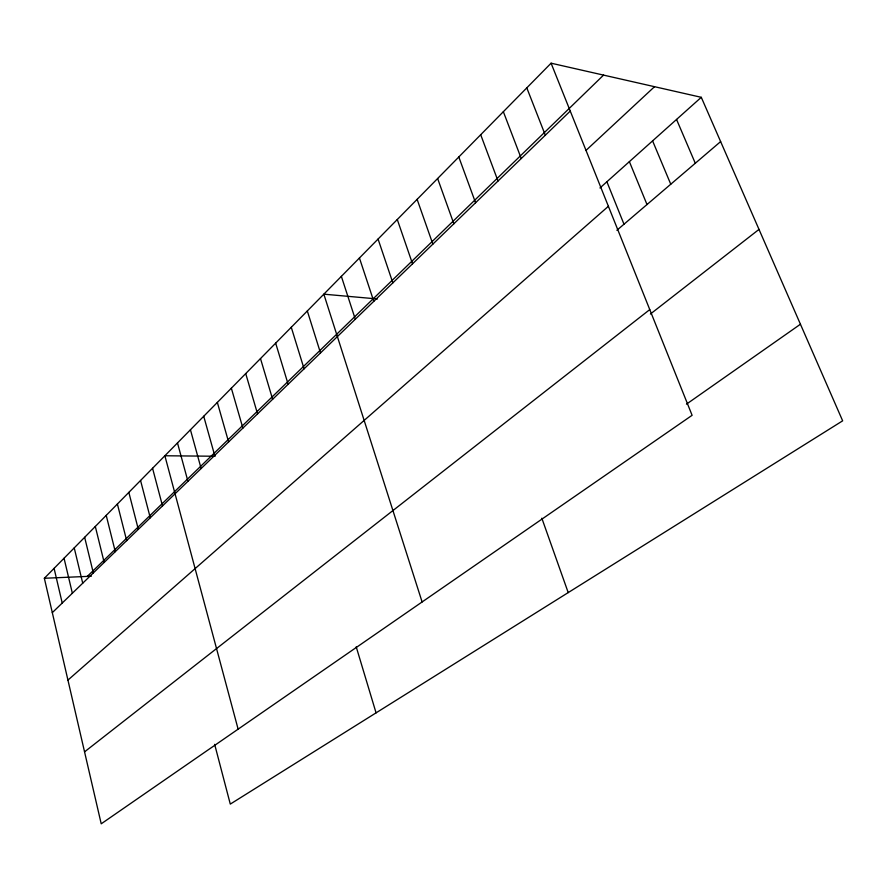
<?xml version="1.0" encoding="UTF-8"?>
<svg xmlns="http://www.w3.org/2000/svg" width="887" height="887" viewBox="0 0 887 887"><rect width="100%" height="100%" fill="white"/><g stroke="black" fill="none" stroke-linecap="round" stroke-linejoin="round"><path stroke-width="1.33" d="M551.082 63.188L692.104 415.304L101.218 823.812L44.35 578.269L551.082 63.188L701.284 97.315L842.65 420.826L230.287 804.099L214.654 744.348M87.292 576.395L603.548 75.107M52.311 612.651L570.263 111.063M585.974 150.435L654.528 86.693M599.956 187.966L701.284 97.315M67.933 680.096L608.393 206.294M616.886 230.287L720.632 141.587M84.553 751.854L649.761 309.596M650.404 314.02L759.006 229.4M686.471 404.15L800.44 324.232M44.35 578.269L91.328 576.228M215.142 456.24L164.871 455.763L238.126 729.169M377.485 298.963L323.844 294.174L422.112 601.963M676.548 119.446L695.286 163.263M652.588 140.878L670.76 184.23M629.382 161.634L647 204.542M606.896 181.757L623.993 224.223M526.8 87.868L545.328 135.212M503.35 111.707L521.257 158.518M480.699 134.735L498.017 181.015M458.801 156.988L475.565 202.757M437.624 178.52L453.856 223.779M541.835 518.208L568.212 592.605M417.123 199.353L432.856 244.125M397.287 219.521L412.533 263.805M378.062 239.058L392.852 282.864M359.435 257.995L373.793 301.325M341.362 276.356L355.299 319.231M307.323 310.96L320.495 352.937M291.269 327.281L304.086 368.826M275.669 343.147L288.142 384.271M356.208 646.811L376.066 712.871M260.49 358.57L272.631 399.283M245.721 373.582L257.552 413.896M231.352 388.196L242.883 428.099M217.348 402.421L228.591 441.937M203.722 416.269L214.687 455.408M190.439 429.774L201.127 468.524M177.489 442.935L187.933 481.319M152.564 468.269L162.509 505.934M140.556 480.477L150.269 517.786M128.837 492.396L138.328 529.351M117.394 504.027L126.675 540.638M106.218 515.38L115.288 551.659M95.308 526.468L104.178 562.425M84.653 537.3L93.323 572.935M74.231 547.889L82.724 583.202M64.041 558.245L72.357 593.237M54.085 568.367L62.223 603.06"/></g></svg>
